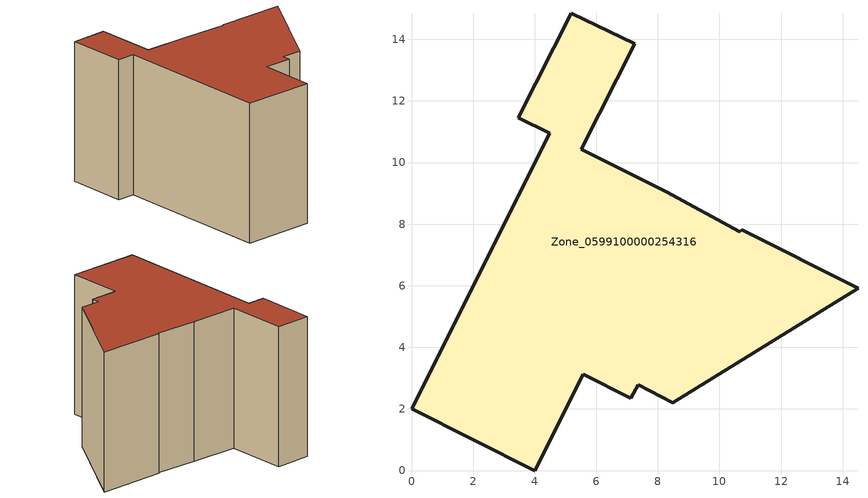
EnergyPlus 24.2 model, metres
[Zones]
Zone_0599100000254316
 floor ground (C_G): 10.72,7.81 14.5,5.91 8.49,2.2 7.36,2.79 7.12,2.34 5.57,3.13 4,0 0,2.01 4.5,10.95 3.47,11.46 5.18,14.84 7.25,13.85 5.52,10.43 8.27,9.05 10.66,7.75 z0
 wall outside (C_F): 7.25,13.85 5.18,14.84 3.47,11.46 4.5,10.95 0,2.01 4,0 5.57,3.13 7.12,2.34 7.36,2.79 8.49,2.2 14.5,5.91 10.72,7.81 10.66,7.75 8.27,9.05 5.52,10.43 7.25,13.85 z0:8.68
 roof outside (C_R): 10.66,7.75 8.27,9.05 5.52,10.43 7.25,13.85 5.18,14.84 3.47,11.46 4.5,10.95 0,2.01 4,0 5.57,3.13 7.12,2.34 7.36,2.79 8.49,2.2 14.5,5.91 10.72,7.81 z8.68
[BUILDING]
Pand.0599100000254316: North Axis=0; Terrain=City; Loads Convergence Tolerance Value=0.04; Temperature Convergence Tolerance Value=0.4; Solar Distribution=FullExterior; Maximum Number of Warmup Days=25; Minimum Number of Warmup Days=1
[Site:Location]
Rotterdam.The.Hague.AP_ZH_NLD Design_Conditions: Latitude=51.96; Longitude=4.45; Time Zone=1; Elevation=-4.5
[SITE:GROUNDTEMPERATURE:BUILDINGSURFACE]
18, 18, 18, 18, 18, 18, 18, 18, 18, 18, 18, 18
[MATERIAL] Thermal Absorptance=0.9; Solar Absorptance=0.7; Visible Absorptance=0.7
Name | Roughness | Thickness | Conductivity | Density | Specific Heat
G.TC.1992-2005 | MediumSmooth | 0.15 | 0.06 | 540 | 1210
F.TC.1992-2005 | Rough | 0.3 | 0.12 | 1920 | 840
R.TC.1992-2005 | MediumRough | 0.2 | 0.08 | 1500 | 1000
[CONSTRUCTION]
C_G: G.TC.1992-2005
C_F: F.TC.1992-2005
C_R: R.TC.1992-2005
[ZONE]
Zone_0599100000254316: Type=1; Multiplier=1; Ceiling Height=Autocalculate; Volume=Autocalculate; Floor Area=autocalculate; Part of Total Floor Area=Yes
[ZONEINFILTRATION:DESIGNFLOWRATE]
Infil_Zone_0599100000254316: Zone or ZoneList or Space or SpaceList=Zone_0599100000254316; Schedule=AlwaysOn; Design Flow Rate Calculation Method=Flow/Area; Flow Rate per Floor Area=0.0015; Constant Term Coefficient=1; Temperature Term Coefficient=0; Velocity Term Coefficient=0; Velocity Squared Term Coefficient=0
[HVACTEMPLATE:ZONE:IDEALLOADSAIRSYSTEM]
Zone_0599100000254316: Maximum Heating Supply Air Temperature=50; Minimum Cooling Supply Air Temperature=13; Maximum Heating Supply Air Humidity Ratio=0.0156; Minimum Cooling Supply Air Humidity Ratio=0.0077; Heating Limit=NoLimit; Cooling Limit=NoLimit; Dehumidification Control Type=ConstantSensibleHeatRatio; Cooling Sensible Heat Ratio=0.7; Dehumidification Setpoint=60; Humidification Control Type=None; Humidification Setpoint=30; Outdoor Air Method=None; Outdoor Air Flow Rate per Person=0.00944; Outdoor Air Flow Rate per Zone Floor Area=0; Outdoor Air Flow Rate per Zone=0; Demand Controlled Ventilation Type=None; Outdoor Air Economizer Type=NoEconomizer; Heat Recovery Type=None; Sensible Heat Recovery Effectiveness=0.7; Latent Heat Recovery Effectiveness=0.65
[ZONECONTROL:THERMOSTAT]
ThermostatControl_Zone_0599100000254316: Zone or ZoneList=Zone_0599100000254316; Control Type Schedule=DualSetpointControlType; Control 1=Thermostat_Zone_0599100000254316; Temperature Difference Between Cutout And Setpoint=0
[THERMOSTATSETPOINT:DUALSETPOINT]
Thermostat_Zone_0599100000254316: Heating Setpoint Temperature Schedule=HeatingSetpoint_Zone_0599100000254316; Cooling Setpoint Temperature Schedule=CoolingSetpoint_Zone_0599100000254316
[SCHEDULE:COMPACT]
HeatingSetpoint_Zone_0599100000254316: Through: 12/31, For: AllDays, Until: 24:00, 21
CoolingSetpoint_Zone_0599100000254316: Through: 12/31, For: AllDays, Until: 24:00, 24
DualSetpointControlType: Through: 12/31, For: AllDays, Until: 24:00, 4
AlwaysOn: Through: 12/31, For: AllDays, Until: 24:00, 1
